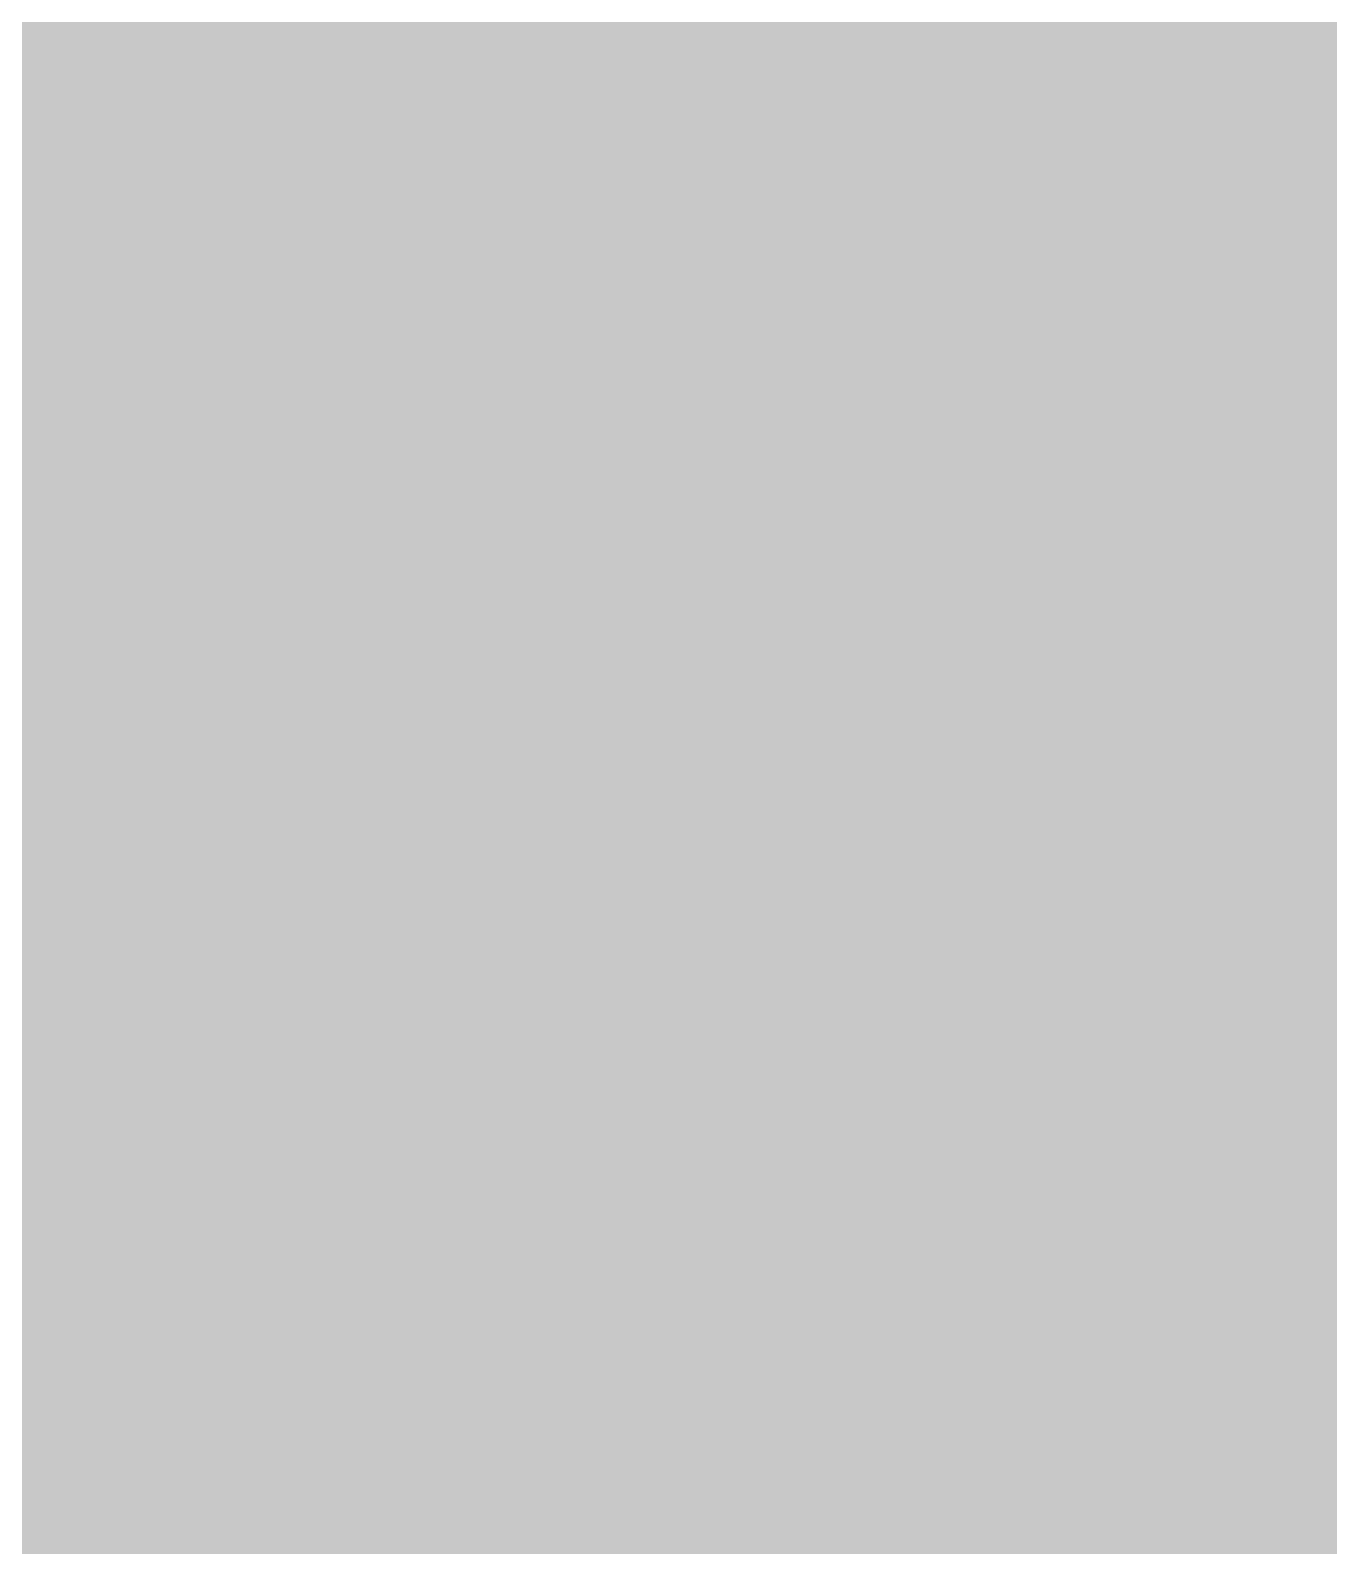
# Model space of a CAD drawing. Header units: millimetres. Extents: x 0 to 441, y 0 to 123.
# Drawn here: x 34.37 to 68.74, y 38.02 to 78.14 of the extents above; entities that cross this region are included whole.
import ezdxf

# ---------------------------------------------------------------- set-up
doc = ezdxf.new("R2010")
doc.units = ezdxf.units.MM

msp = doc.modelspace()

# ---------------------------------------------------------------- hatches: boundary and pattern name
msp.add_hatch(color=40).paths.add_polyline_path([(14.1111, 0), (13.9344, 0), (13.7592, 0.0025), (13.5839, 0.0076), (13.4112, 0.0152), (13.2359, 0.0254), (13.0607, 0.0381), (12.888, 0.0508), (12.7152, 0.0686), (12.5425, 0.0864), (12.3698, 0.1067), (12.1971, 0.1295), (12.0269, 0.1524), (11.8542, 0.1803), (11.684, 0.2083), (11.5138, 0.2388), (11.3436, 0.2718), (11.176, 0.3073), (11.0058, 0.3454), (10.8382, 0.3835), (10.6705, 0.4242), (10.5029, 0.4674), (10.3378, 0.5131), (10.1702, 0.5588), (10.0051, 0.6096), (9.8425, 0.6604), (9.6774, 0.7137), (9.5148, 0.7671), (9.3523, 0.8255), (9.1897, 0.8839), (9.0297, 0.9449), (8.8697, 1.0084), (8.7097, 1.0719), (8.5522, 1.1405), (8.3947, 1.209), (8.2372, 1.2802), (8.0797, 1.3513), (7.9248, 1.4275), (7.7699, 1.5037), (7.6175, 1.5799), (7.4651, 1.6612), (7.3127, 1.7424), (7.1628, 1.8263), (7.0129, 1.9126), (6.8656, 2.0015), (6.7183, 2.0904), (6.571, 2.1819), (6.4262, 2.2733), (6.2814, 2.3698), (6.1366, 2.4663), (5.9944, 2.5654), (5.8547, 2.6645), (5.715, 2.7686), (5.5753, 2.8727), (5.4381, 2.9769), (5.301, 3.0861), (5.1664, 3.1953), (5.0317, 3.3045), (4.8997, 3.4188), (4.7676, 3.5331), (4.638, 3.65), (4.511, 3.7668), (4.3815, 3.8862), (4.257, 4.0081), (4.1326, 4.1326), (4.0081, 4.257), (3.8862, 4.3815), (3.7668, 4.511), (3.65, 4.638), (3.5331, 4.7676), (3.4188, 4.8997), (3.3045, 5.0317), (3.1953, 5.1664), (3.0861, 5.301), (2.9769, 5.4381), (2.8727, 5.5753), (2.7686, 5.715), (2.6645, 5.8547), (2.5654, 5.9944), (2.4663, 6.1366), (2.3698, 6.2814), (2.2758, 6.4262), (2.1819, 6.571), (2.0904, 6.7183), (2.0015, 6.8656), (1.9126, 7.0129), (1.8263, 7.1628), (1.7424, 7.3127), (1.6612, 7.4651), (1.5799, 7.6175), (1.5037, 7.7699), (1.4275, 7.9248), (1.3513, 8.0797), (1.2802, 8.2372), (1.209, 8.3947), (1.1405, 8.5522), (1.0719, 8.7097), (1.0084, 8.8697), (0.9449, 9.0297), (0.8839, 9.1897), (0.8255, 9.3523), (0.7671, 9.5148), (0.7137, 9.6774), (0.6604, 9.8425), (0.6096, 10.0051), (0.5588, 10.1702), (0.5131, 10.3378), (0.4674, 10.5029), (0.4242, 10.6705), (0.3835, 10.8382), (0.3454, 11.0058), (0.3073, 11.176), (0.2718, 11.3436), (0.2388, 11.5138), (0.2083, 11.684), (0.1803, 11.8542), (0.1524, 12.0269), (0.1295, 12.1971), (0.1067, 12.3698), (0.0864, 12.5425), (0.0686, 12.7152), (0.0508, 12.888), (0.0381, 13.0607), (0.0254, 13.2359), (0.0152, 13.4112), (0.0076, 13.5839), (0.0025, 13.7592), (0, 13.9344), (0, 14.1097), (0, 109.3611), (0, 109.535), (0.0025, 109.7102), (0.0076, 109.8855), (0.0152, 110.0607), (0.0254, 110.2335), (0.0381, 110.4087), (0.0508, 110.5814), (0.0686, 110.7542), (0.0864, 110.9269), (0.1067, 111.0996), (0.1295, 111.2723), (0.1524, 111.4425), (0.1803, 111.6152), (0.2083, 111.7854), (0.2388, 111.9556), (0.2718, 112.1258), (0.3073, 112.2959), (0.3454, 112.4636), (0.3835, 112.6312), (0.4242, 112.7989), (0.4674, 112.9665), (0.5131, 113.1316), (0.5588, 113.2992), (0.6096, 113.4643), (0.6604, 113.6294), (0.7137, 113.792), (0.7671, 113.9546), (0.8255, 114.1171), (0.8839, 114.2797), (0.9449, 114.4397), (1.0084, 114.5997), (1.0719, 114.7597), (1.1405, 114.9172), (1.209, 115.0772), (1.2802, 115.2322), (1.3513, 115.3897), (1.4275, 115.5446), (1.5037, 115.6995), (1.5799, 115.8519), (1.6612, 116.0043), (1.7424, 116.1567), (1.8263, 116.3066), (1.9126, 116.4565), (2.0015, 116.6038), (2.0904, 116.7511), (2.1819, 116.8984), (2.2758, 117.0432), (2.3698, 117.188), (2.4663, 117.3328), (2.5654, 117.475), (2.6645, 117.6147), (2.7686, 117.7544), (2.8727, 117.8941), (2.9769, 118.0313), (3.0861, 118.1684), (3.1953, 118.303), (3.3045, 118.4377), (3.4188, 118.5697), (3.5331, 118.7018), (3.65, 118.8314), (3.7668, 118.9609), (3.8862, 119.0879), (4.0081, 119.2124), (4.1326, 119.3394), (4.257, 119.4613), (4.3815, 119.5832), (4.511, 119.7026), (4.638, 119.8194), (4.7676, 119.9363), (4.8997, 120.0506), (5.0317, 120.1649), (5.1664, 120.2766), (5.301, 120.3858), (5.4381, 120.4925), (5.5753, 120.5992), (5.715, 120.7008), (5.8547, 120.8049), (5.9944, 120.904), (6.1366, 121.0031), (6.2814, 121.0996), (6.4262, 121.1961), (6.571, 121.2875), (6.7183, 121.379), (6.8656, 121.4679), (7.0129, 121.5568), (7.1628, 121.6431), (7.3127, 121.727), (7.4651, 121.8082), (7.6175, 121.8895), (7.7699, 121.9683), (7.9248, 122.0445), (8.0797, 122.1181), (8.2372, 122.1892), (8.3947, 122.2604), (8.5522, 122.3289), (8.7097, 122.3975), (8.8697, 122.461), (9.0297, 122.5245), (9.1897, 122.5855), (9.3523, 122.6439), (9.5148, 122.7023), (9.6774, 122.7557), (9.8425, 122.809), (10.0051, 122.8598), (10.1702, 122.9106), (10.3378, 122.9563), (10.5029, 123.002), (10.6705, 123.0452), (10.8382, 123.0859), (11.0058, 123.1265), (11.176, 123.1621), (11.3436, 123.1976), (11.5138, 123.2306), (11.684, 123.2611), (11.8542, 123.2891), (12.0269, 123.317), (12.1971, 123.3399), (12.3698, 123.3627), (12.5425, 123.383), (12.7152, 123.4008), (12.888, 123.4186), (13.0607, 123.4313), (13.2359, 123.444), (13.4112, 123.4542), (13.5839, 123.4618), (13.7592, 123.4669), (13.9344, 123.4694), (14.1097, 123.4719), (336.9028, 123.4722), (337.2612, 123.4694), (337.6219, 123.4643), (337.98, 123.4567), (338.3407, 123.4465), (338.6988, 123.4338), (339.057, 123.4186), (339.4151, 123.3983), (339.7733, 123.3754), (340.1314, 123.3526), (340.487, 123.3246), (340.8451, 123.2916), (341.2007, 123.2586), (341.5563, 123.223), (341.9119, 123.1824), (342.2675, 123.1392), (342.6231, 123.096), (342.9787, 123.0478), (343.3318, 122.997), (343.6849, 122.9411), (344.0379, 122.8852), (344.3884, 122.8242), (344.7415, 122.7633), (345.092, 122.6972), (345.4425, 122.6287), (345.7931, 122.5575), (346.141, 122.4839), (346.4916, 122.4077), (346.8395, 122.3264), (347.185, 122.2451), (347.533, 122.1588), (347.8784, 122.0724), (348.2238, 121.981), (348.5667, 121.887), (348.9122, 121.7905), (349.2525, 121.6914), (349.5954, 121.5873), (349.9358, 121.4831), (350.2762, 121.3764), (350.6165, 121.2647), (350.9543, 121.1529), (351.2922, 121.0361), (351.63, 120.9167), (351.9653, 120.7948), (352.3005, 120.6703), (352.6333, 120.5433), (352.9686, 120.4138), (353.2988, 120.2817), (353.6315, 120.1445), (353.9592, 120.0074), (354.2894, 119.8677), (354.617, 119.7229), (354.9447, 119.5756), (355.2698, 119.4283), (355.5949, 119.2759), (355.9175, 119.1209), (356.2401, 118.9634), (356.5601, 118.8034), (356.8802, 118.6409), (357.2002, 118.4758), (357.5177, 118.3081), (357.8327, 118.1379), (358.1476, 117.9652), (358.4626, 117.79), (358.775, 117.6096), (433.9167, 73.9567), (434.119, 73.8353), (434.3197, 73.7133), (434.5178, 73.5863), (434.7134, 73.4593), (434.9064, 73.3273), (435.0995, 73.1926), (435.2874, 73.0529), (435.4728, 72.9132), (435.6557, 72.771), (435.8361, 72.6237), (436.0139, 72.4764), (436.1866, 72.324), (436.3593, 72.169), (436.5295, 72.0115), (436.6946, 71.8541), (436.8597, 71.6915), (437.0197, 71.5264), (437.1797, 71.3613), (437.3347, 71.1911), (437.4871, 71.0184), (437.6369, 70.8457), (437.7817, 70.6704), (437.9265, 70.4901), (438.0662, 70.3097), (438.2033, 70.1269), (438.338, 69.9414), (438.47, 69.756), (438.597, 69.5655), (438.724, 69.375), (438.846, 69.182), (438.9653, 68.9864), (439.0796, 68.7908), (439.1939, 68.5927), (439.3032, 68.392), (439.4073, 68.1888), (439.5114, 67.9856), (439.6105, 67.7799), (439.707, 67.5716), (439.801, 67.3633), (439.8899, 67.1525), (439.9763, 66.9392), (440.0575, 66.7258), (440.1388, 66.5124), (440.215, 66.294), (440.2861, 66.0781), (440.3547, 65.8571), (440.4208, 65.6387), (440.4817, 65.4177), (440.5401, 65.1942), (440.596, 64.9707), (440.6468, 64.7446), (440.6951, 64.5185), (440.7383, 64.2925), (440.7789, 64.0639), (440.8145, 63.8327), (440.8475, 63.6041), (440.8754, 63.373), (440.9008, 63.1419), (440.9211, 62.9082), (440.9389, 62.6745), (440.9542, 62.4408), (440.9643, 62.2071), (440.9694, 61.9709), (440.9719, 61.7347), (440.9694, 61.4985), (440.9643, 61.2623), (440.9542, 61.0286), (440.9389, 60.7949), (440.9211, 60.5612), (440.9008, 60.3275), (440.8754, 60.0964), (440.8475, 59.8653), (440.8145, 59.6367), (440.7789, 59.4055), (440.7383, 59.1795), (440.6951, 58.9509), (440.6468, 58.7248), (440.596, 58.4987), (440.5401, 58.2752), (440.4817, 58.0542), (440.4208, 57.8307), (440.3547, 57.6123), (440.2861, 57.3913), (440.215, 57.1754), (440.1388, 56.957), (440.0575, 56.7436), (439.9763, 56.5302), (439.8899, 56.3169), (439.801, 56.1061), (439.707, 55.8978), (439.6105, 55.6895), (439.5114, 55.4863), (439.4073, 55.2806), (439.3032, 55.0799), (439.1939, 54.8792), (439.0796, 54.6786), (438.9653, 54.483), (438.846, 54.2874), (438.724, 54.0944), (438.597, 53.9039), (438.47, 53.7134), (438.338, 53.528), (438.2033, 53.3425), (438.0662, 53.1597), (437.9265, 52.9793), (437.7817, 52.8015), (437.6369, 52.6237), (437.4871, 52.451), (437.3347, 52.2783), (437.1797, 52.1106), (437.0197, 51.943), (436.8597, 51.7779), (436.6946, 51.6153), (436.5295, 51.4579), (436.3593, 51.3004), (436.1866, 51.1454), (436.0139, 50.9956), (435.8361, 50.8457), (435.6557, 50.6984), (435.4728, 50.5562), (435.2874, 50.4165), (435.0995, 50.2793), (434.9064, 50.1421), (434.7134, 50.0126), (434.5178, 49.8831), (434.3197, 49.7561), (434.119, 49.6341), (433.9158, 49.5148), (358.775, 5.8607), (358.4626, 5.682), (358.1476, 5.5042), (357.8327, 5.3315), (357.5177, 5.1613), (357.2002, 4.9936), (356.8802, 4.8285), (356.5601, 4.666), (356.2401, 4.506), (355.9175, 4.3485), (355.5949, 4.1935), (355.2698, 4.0411), (354.9447, 3.8938), (354.617, 3.7465), (354.2894, 3.6043), (353.9592, 3.462), (353.6315, 3.3249), (353.2988, 3.1877), (352.9686, 3.0556), (352.6333, 2.9261), (352.3005, 2.7991), (351.9653, 2.6746), (351.63, 2.5527), (351.2922, 2.4333), (350.9543, 2.319), (350.6165, 2.2047), (350.2762, 2.093), (349.9358, 1.9863), (349.5954, 1.8821), (349.2525, 1.778), (348.9122, 1.6789), (348.5667, 1.5824), (348.2238, 1.4884), (347.8784, 1.3995), (347.533, 1.3106), (347.185, 1.2243), (346.8395, 1.143), (346.4916, 1.0617), (346.141, 0.9855), (345.7931, 0.9119), (345.4425, 0.8407), (345.092, 0.7722), (344.7415, 0.7061), (344.3884, 0.6452), (344.0379, 0.5842), (343.6849, 0.5283), (343.3318, 0.475), (342.9787, 0.4216), (342.6231, 0.3734), (342.2675, 0.3302), (341.9119, 0.287), (341.5563, 0.2464), (341.2007, 0.2108), (340.8451, 0.1778), (340.487, 0.1448), (340.1314, 0.1168), (339.7733, 0.094), (339.4151, 0.0711), (339.057, 0.0508), (338.6988, 0.0356), (338.3407, 0.0229), (337.98, 0.0127), (337.6219, 0.0051), (337.2612, 0), (336.9005, 0)])
h = msp.add_hatch(color=59)
edge = h.paths.add_edge_path()
edge.add_line((52.4923, 38.8056), (52.9082, 38.8087))
edge.add_line((52.9082, 38.8087), (53.3222, 38.8188))
edge.add_line((53.3222, 38.8188), (53.7337, 38.8391))
edge.add_line((53.7337, 38.8391), (54.1376, 38.8645))
edge.add_line((54.1376, 38.8645), (54.5389, 38.9001))
edge.add_line((54.5389, 38.9001), (54.9351, 38.9433))
edge.add_line((54.9351, 38.9433), (55.3288, 38.9941))
edge.add_line((55.3288, 38.9941), (55.7149, 39.0525))
edge.add_line((55.7149, 39.0525), (56.0984, 39.1211))
edge.add_line((56.0984, 39.1211), (56.4769, 39.1947))
edge.add_line((56.4769, 39.1947), (56.8503, 39.2786))
edge.add_line((56.8503, 39.2786), (57.2186, 39.3725))
edge.add_line((57.2186, 39.3725), (57.5818, 39.4716))
edge.add_line((57.5818, 39.4716), (57.9399, 39.5808))
edge.add_line((57.9399, 39.5808), (58.293, 39.7002))
edge.add_line((58.293, 39.7002), (58.641, 39.8272))
edge.add_line((58.641, 39.8272), (58.9839, 39.9618))
edge.add_line((58.9839, 39.9618), (59.3217, 40.1066))
edge.add_line((59.3217, 40.1066), (59.6544, 40.2615))
edge.add_line((59.6544, 40.2615), (59.9796, 40.4241))
edge.add_line((59.9796, 40.4241), (60.3021, 40.5943))
edge.add_line((60.3021, 40.5943), (60.6171, 40.7772))
edge.add_line((60.6171, 40.7772), (60.9244, 40.9677))
edge.add_line((60.9244, 40.9677), (61.2292, 41.1683))
edge.add_line((61.2292, 41.1683), (61.5264, 41.3766))
edge.add_line((61.5264, 41.3766), (61.8185, 41.595))
edge.add_line((61.8185, 41.595), (62.103, 41.8236))
edge.add_line((62.103, 41.8236), (62.3824, 42.0624))
edge.add_line((62.3824, 42.0624), (62.6567, 42.3113))
edge.add_line((62.6567, 42.3113), (62.9209, 42.5704))
edge.add_line((62.9209, 42.5704), (63.1825, 42.8396))
edge.add_line((63.1825, 42.8396), (63.4365, 43.1165))
edge.add_line((63.4365, 43.1165), (63.6829, 43.4061))
edge.add_line((63.6829, 43.4061), (63.9242, 43.7058))
edge.add_line((63.9242, 43.7058), (64.1579, 44.0131))
edge.add_line((64.1579, 44.0131), (64.3839, 44.3332))
edge.add_line((64.3839, 44.3332), (64.6049, 44.6634))
edge.add_line((64.6049, 44.6634), (64.8183, 45.0063))
edge.add_line((64.8183, 45.0063), (65.024, 45.3568))
edge.add_line((65.024, 45.3568), (65.2247, 45.72))
edge.add_line((65.2247, 45.72), (65.4152, 46.0908))
edge.add_line((65.4152, 46.0908), (65.6006, 46.4769))
edge.add_line((65.6006, 46.4769), (65.7784, 46.8706))
edge.add_line((65.7784, 46.8706), (65.946, 47.277))
edge.add_line((65.946, 47.277), (66.1086, 47.6936))
edge.add_line((66.1086, 47.6936), (66.2635, 48.1228))
edge.add_line((66.2635, 48.1228), (66.4108, 48.5623))
edge.add_line((66.4108, 48.5623), (66.5505, 49.0144))
edge.add_line((66.5505, 49.0144), (66.6826, 49.4767))
edge.add_line((66.6826, 49.4767), (66.8045, 49.9516))
edge.add_line((66.8045, 49.9516), (66.9214, 50.4368))
edge.add_line((66.9214, 50.4368), (67.0281, 50.9346))
edge.add_line((67.0281, 50.9346), (67.1271, 51.4452))
edge.add_line((67.1271, 51.4452), (67.2186, 51.9659))
edge.add_line((67.2186, 51.9659), (67.3024, 52.4993))
edge.add_line((67.3024, 52.4993), (67.376, 53.0454))
edge.add_line((67.376, 53.0454), (67.4421, 53.6042))
edge.add_line((67.4421, 53.6042), (67.5005, 54.1731))
edge.add_line((67.5005, 54.1731), (67.5488, 54.7548))
edge.add_line((67.5488, 54.7548), (67.5894, 55.3491))
edge.add_line((67.5894, 55.3491), (67.6199, 55.9562))
edge.add_line((67.6199, 55.9562), (67.6427, 56.576))
edge.add_line((67.6427, 56.576), (67.6554, 57.2084))
edge.add_line((67.6554, 57.2084), (67.6605, 57.8536))
edge.add_line((67.6605, 57.8536), (67.6554, 58.4987))
edge.add_line((67.6554, 58.4987), (67.6427, 59.1312))
edge.add_line((67.6427, 59.1312), (67.6199, 59.751))
edge.add_line((67.6199, 59.751), (67.5894, 60.358))
edge.add_line((67.5894, 60.358), (67.5488, 60.9524))
edge.add_line((67.5488, 60.9524), (67.5005, 61.5366))
edge.add_line((67.5005, 61.5366), (67.4421, 62.1055))
edge.add_line((67.4421, 62.1055), (67.376, 62.6643))
edge.add_line((67.376, 62.6643), (67.3024, 63.2079))
edge.add_line((67.3024, 63.2079), (67.2186, 63.7413))
edge.add_line((67.2186, 63.7413), (67.1271, 64.2645))
edge.add_line((67.1271, 64.2645), (67.0281, 64.7725))
edge.add_line((67.0281, 64.7725), (66.9214, 65.2704))
edge.add_line((66.9214, 65.2704), (66.8045, 65.7581))
edge.add_line((66.8045, 65.7581), (66.6826, 66.2305))
edge.add_line((66.6826, 66.2305), (66.5505, 66.6953))
edge.add_line((66.5505, 66.6953), (66.4108, 67.1449))
edge.add_line((66.4108, 67.1449), (66.2635, 67.5843))
edge.add_line((66.2635, 67.5843), (66.1086, 68.0136))
edge.add_line((66.1086, 68.0136), (65.946, 68.4301))
edge.add_line((65.946, 68.4301), (65.7784, 68.8365))
edge.add_line((65.7784, 68.8365), (65.6006, 69.2328))
edge.add_line((65.6006, 69.2328), (65.4152, 69.6163))
edge.add_line((65.4152, 69.6163), (65.2247, 69.9897))
edge.add_line((65.2247, 69.9897), (65.024, 70.3529))
edge.add_line((65.024, 70.3529), (64.8183, 70.7034))
edge.add_line((64.8183, 70.7034), (64.6049, 71.0438))
edge.add_line((64.6049, 71.0438), (64.3839, 71.374))
edge.add_line((64.3839, 71.374), (64.1579, 71.694))
edge.add_line((64.1579, 71.694), (63.9242, 72.0039))
edge.add_line((63.9242, 72.0039), (63.6829, 72.3036))
edge.add_line((63.6829, 72.3036), (63.4365, 72.5907))
edge.add_line((63.4365, 72.5907), (63.1825, 72.8701))
edge.add_line((63.1825, 72.8701), (62.9209, 73.1393))
edge.add_line((62.9209, 73.1393), (62.6567, 73.3958))
edge.add_line((62.6567, 73.3958), (62.3824, 73.6448))
edge.add_line((62.3824, 73.6448), (62.103, 73.8835))
edge.add_line((62.103, 73.8835), (61.8185, 74.1121))
edge.add_line((61.8185, 74.1121), (61.5264, 74.3331))
edge.add_line((61.5264, 74.3331), (61.2292, 74.5414))
edge.add_line((61.2292, 74.5414), (60.9244, 74.742))
edge.add_line((60.9244, 74.742), (60.6171, 74.9325))
edge.add_line((60.6171, 74.9325), (60.3021, 75.1129))
edge.add_line((60.3021, 75.1129), (59.9796, 75.2856))
edge.add_line((59.9796, 75.2856), (59.6544, 75.4482))
edge.add_line((59.6544, 75.4482), (59.3217, 75.6031))
edge.add_line((59.3217, 75.6031), (58.9839, 75.7453))
edge.add_line((58.9839, 75.7453), (58.641, 75.8825))
edge.add_line((58.641, 75.8825), (58.293, 76.0095))
edge.add_line((58.293, 76.0095), (57.9399, 76.1263))
edge.add_line((57.9399, 76.1263), (57.5818, 76.2356))
edge.add_line((57.5818, 76.2356), (57.2186, 76.3372))
edge.add_line((57.2186, 76.3372), (56.8503, 76.4286))
edge.add_line((56.8503, 76.4286), (56.4769, 76.5124))
edge.add_line((56.4769, 76.5124), (56.0984, 76.5886))
edge.add_line((56.0984, 76.5886), (55.7149, 76.6547))
edge.add_line((55.7149, 76.6547), (55.3288, 76.7156))
edge.add_line((55.3288, 76.7156), (54.9351, 76.7664))
edge.add_line((54.9351, 76.7664), (54.5389, 76.8071))
edge.add_line((54.5389, 76.8071), (54.1376, 76.8426))
edge.add_line((54.1376, 76.8426), (53.7337, 76.8706))
edge.add_line((53.7337, 76.8706), (53.3222, 76.8883))
edge.add_line((53.3222, 76.8883), (52.9082, 76.901))
edge.add_line((52.9082, 76.901), (52.4916, 76.9036))
edge.add_line((52.4916, 76.9036), (52.0725, 76.901))
edge.add_line((52.0725, 76.901), (51.6585, 76.8883))
edge.add_line((51.6585, 76.8883), (51.2496, 76.8706))
edge.add_line((51.2496, 76.8706), (50.8432, 76.8426))
edge.add_line((50.8432, 76.8426), (50.4419, 76.8071))
edge.add_line((50.4419, 76.8071), (50.0456, 76.7664))
edge.add_line((50.0456, 76.7664), (49.6545, 76.7156))
edge.add_line((49.6545, 76.7156), (49.2658, 76.6547))
edge.add_line((49.2658, 76.6547), (48.8848, 76.5886))
edge.add_line((48.8848, 76.5886), (48.5064, 76.5124))
edge.add_line((48.5064, 76.5124), (48.133, 76.4286))
edge.add_line((48.133, 76.4286), (47.7647, 76.3372))
edge.add_line((47.7647, 76.3372), (47.4015, 76.2356))
edge.add_line((47.4015, 76.2356), (47.0433, 76.1263))
edge.add_line((47.0433, 76.1263), (46.6877, 76.0095))
edge.add_line((46.6877, 76.0095), (46.3398, 75.8825))
edge.add_line((46.3398, 75.8825), (45.9994, 75.7453))
edge.add_line((45.9994, 75.7453), (45.6616, 75.6031))
edge.add_line((45.6616, 75.6031), (45.3288, 75.4482))
edge.add_line((45.3288, 75.4482), (45.0037, 75.2856))
edge.add_line((45.0037, 75.2856), (44.6811, 75.1129))
edge.add_line((44.6811, 75.1129), (44.3662, 74.9325))
edge.add_line((44.3662, 74.9325), (44.0588, 74.742))
edge.add_line((44.0588, 74.742), (43.754, 74.5414))
edge.add_line((43.754, 74.5414), (43.4569, 74.3331))
edge.add_line((43.4569, 74.3331), (43.1648, 74.1121))
edge.add_line((43.1648, 74.1121), (42.8803, 73.8835))
edge.add_line((42.8803, 73.8835), (42.6009, 73.6448))
edge.add_line((42.6009, 73.6448), (42.3266, 73.3958))
edge.add_line((42.3266, 73.3958), (42.0599, 73.1393))
edge.add_line((42.0599, 73.1393), (41.8008, 72.8701))
edge.add_line((41.8008, 72.8701), (41.5468, 72.5907))
edge.add_line((41.5468, 72.5907), (41.3004, 72.3036))
edge.add_line((41.3004, 72.3036), (41.0591, 72.0039))
edge.add_line((41.0591, 72.0039), (40.8254, 71.694))
edge.add_line((40.8254, 71.694), (40.5994, 71.374))
edge.add_line((40.5994, 71.374), (40.3784, 71.0438))
edge.add_line((40.3784, 71.0438), (40.165, 70.7034))
edge.add_line((40.165, 70.7034), (39.9593, 70.3529))
edge.add_line((39.9593, 70.3529), (39.7586, 69.9897))
edge.add_line((39.7586, 69.9897), (39.5681, 69.6163))
edge.add_line((39.5681, 69.6163), (39.3827, 69.2328))
edge.add_line((39.3827, 69.2328), (39.2049, 68.8365))
edge.add_line((39.2049, 68.8365), (39.0373, 68.4301))
edge.add_line((39.0373, 68.4301), (38.8747, 68.0136))
edge.add_line((38.8747, 68.0136), (38.7198, 67.5843))
edge.add_line((38.7198, 67.5843), (38.5724, 67.1449))
edge.add_line((38.5724, 67.1449), (38.4327, 66.6953))
edge.add_line((38.4327, 66.6953), (38.3007, 66.2305))
edge.add_line((38.3007, 66.2305), (38.1787, 65.7581))
edge.add_line((38.1787, 65.7581), (38.0619, 65.2704))
edge.add_line((38.0619, 65.2704), (37.9552, 64.7725))
edge.add_line((37.9552, 64.7725), (37.8562, 64.2645))
edge.add_line((37.8562, 64.2645), (37.7647, 63.7413))
edge.add_line((37.7647, 63.7413), (37.6809, 63.2079))
edge.add_line((37.6809, 63.2079), (37.6072, 62.6643))
edge.add_line((37.6072, 62.6643), (37.5412, 62.1055))
edge.add_line((37.5412, 62.1055), (37.4828, 61.5366))
edge.add_line((37.4828, 61.5366), (37.4345, 60.9524))
edge.add_line((37.4345, 60.9524), (37.3939, 60.358))
edge.add_line((37.3939, 60.358), (37.3634, 59.751))
edge.add_line((37.3634, 59.751), (37.3405, 59.1312))
edge.add_line((37.3405, 59.1312), (37.3278, 58.4987))
edge.add_line((37.3278, 58.4987), (37.3228, 57.8536))
edge.add_line((37.3228, 57.8536), (37.3278, 57.2414))
edge.add_line((37.3278, 57.2414), (37.3405, 56.6395))
edge.add_line((37.3405, 56.6395), (37.3634, 56.0476))
edge.add_line((37.3634, 56.0476), (37.3939, 55.466))
edge.add_line((37.3939, 55.466), (37.4345, 54.897))
edge.add_line((37.4345, 54.897), (37.4828, 54.3357))
edge.add_line((37.4828, 54.3357), (37.5412, 53.787))
edge.add_line((37.5412, 53.787), (37.6072, 53.2486))
edge.add_line((37.6072, 53.2486), (37.6809, 52.7202))
edge.add_line((37.6809, 52.7202), (37.7647, 52.2021))
edge.add_line((37.7647, 52.2021), (37.8562, 51.6941))
edge.add_line((37.8562, 51.6941), (37.9552, 51.1962))
edge.add_line((37.9552, 51.1962), (38.0619, 50.7111))
edge.add_line((38.0619, 50.7111), (38.1787, 50.2336))
edge.add_line((38.1787, 50.2336), (38.3007, 49.7688))
edge.add_line((38.3007, 49.7688), (38.4327, 49.3116))
edge.add_line((38.4327, 49.3116), (38.5724, 48.8671))
edge.add_line((38.5724, 48.8671), (38.7198, 48.4302))
edge.add_line((38.7198, 48.4302), (38.8747, 48.006))
edge.add_line((38.8747, 48.006), (39.0373, 47.5894))
edge.add_line((39.0373, 47.5894), (39.2049, 47.1856))
edge.add_line((39.2049, 47.1856), (39.3827, 46.7893))
edge.add_line((39.3827, 46.7893), (39.5681, 46.4033))
edge.add_line((39.5681, 46.4033), (39.7586, 46.0299))
edge.add_line((39.7586, 46.0299), (39.9593, 45.6641))
edge.add_line((39.9593, 45.6641), (40.165, 45.3085))
edge.add_line((40.165, 45.3085), (40.3784, 44.9631))
edge.add_line((40.3784, 44.9631), (40.5994, 44.6278))
edge.add_line((40.5994, 44.6278), (40.8254, 44.3001))
edge.add_line((40.8254, 44.3001), (41.0591, 43.9852))
edge.add_line((41.0591, 43.9852), (41.3004, 43.6778))
edge.add_line((41.3004, 43.6778), (41.5468, 43.3807))
edge.add_line((41.5468, 43.3807), (41.8008, 43.0936))
edge.add_line((41.8008, 43.0936), (42.0599, 42.8168))
edge.add_line((42.0599, 42.8168), (42.3266, 42.5501))
edge.add_line((42.3266, 42.5501), (42.6009, 42.291))
edge.add_line((42.6009, 42.291), (42.8803, 42.0421))
edge.add_line((42.8803, 42.0421), (43.1648, 41.8033))
edge.add_line((43.1648, 41.8033), (43.4569, 41.5747))
edge.add_line((43.4569, 41.5747), (43.754, 41.3537))
edge.add_line((43.754, 41.3537), (44.0588, 41.1429))
edge.add_line((44.0588, 41.1429), (44.3662, 40.9397))
edge.add_line((44.3662, 40.9397), (44.6811, 40.7492))
edge.add_line((44.6811, 40.7492), (45.0037, 40.5663))
edge.add_line((45.0037, 40.5663), (45.3288, 40.3911))
edge.add_line((45.3288, 40.3911), (45.6616, 40.226))
edge.add_line((45.6616, 40.226), (45.9994, 40.071))
edge.add_line((45.9994, 40.071), (46.3398, 39.9263))
edge.add_line((46.3398, 39.9263), (46.6877, 39.7891))
edge.add_line((46.6877, 39.7891), (47.0433, 39.6596))
edge.add_line((47.0433, 39.6596), (47.4015, 39.5427))
edge.add_line((47.4015, 39.5427), (47.7647, 39.431))
edge.add_line((47.7647, 39.431), (48.133, 39.3319))
edge.add_line((48.133, 39.3319), (48.5064, 39.2379))
edge.add_line((48.5064, 39.2379), (48.8848, 39.1566))
edge.add_line((48.8848, 39.1566), (49.2658, 39.083))
edge.add_line((49.2658, 39.083), (49.6545, 39.0169))
edge.add_line((49.6545, 39.0169), (50.0456, 38.9611))
edge.add_line((50.0456, 38.9611), (50.4419, 38.9128))
edge.add_line((50.4419, 38.9128), (50.8432, 38.8722))
edge.add_line((50.8432, 38.8722), (51.2496, 38.8442))
edge.add_line((51.2496, 38.8442), (51.6585, 38.8214))
edge.add_line((51.6585, 38.8214), (52.0725, 38.8087))
edge.add_line((52.0725, 38.8087), (52.4916, 38.8036))
edge = h.paths.add_edge_path(flags=16)
edge.add_line((52.4923, 71.1895), (52.7456, 71.186))
edge.add_line((52.7456, 71.186), (52.9971, 71.1759))
edge.add_line((52.9971, 71.1759), (53.2435, 71.1632))
edge.add_line((53.2435, 71.1632), (53.4848, 71.1429))
edge.add_line((53.4848, 71.1429), (53.7235, 71.1175))
edge.add_line((53.7235, 71.1175), (53.9547, 71.0844))
edge.add_line((53.9547, 71.0844), (54.1833, 71.0463))
edge.add_line((54.1833, 71.0463), (54.4068, 71.0032))
edge.add_line((54.4068, 71.0032), (54.6278, 70.9524))
edge.add_line((54.6278, 70.9524), (54.8411, 70.8965))
edge.add_line((54.8411, 70.8965), (55.052, 70.8355))
edge.add_line((55.052, 70.8355), (55.2577, 70.7669))
edge.add_line((55.2577, 70.7669), (55.4584, 70.6933))
edge.add_line((55.4584, 70.6933), (55.6565, 70.6145))
edge.add_line((55.6565, 70.6145), (55.8495, 70.5282))
edge.add_line((55.8495, 70.5282), (56.0375, 70.4342))
edge.add_line((56.0375, 70.4342), (56.2204, 70.3351))
edge.add_line((56.2204, 70.3351), (56.4007, 70.2285))
edge.add_line((56.4007, 70.2285), (56.576, 70.1167))
edge.add_line((56.576, 70.1167), (56.7461, 69.9999))
edge.add_line((56.7461, 69.9999), (56.9138, 69.8754))
edge.add_line((56.9138, 69.8754), (57.0763, 69.7433))
edge.add_line((57.0763, 69.7433), (57.2338, 69.6062))
edge.add_line((57.2338, 69.6062), (57.3888, 69.4614))
edge.add_line((57.3888, 69.4614), (57.5386, 69.3115))
edge.add_line((57.5386, 69.3115), (57.6834, 69.154))
edge.add_line((57.6834, 69.154), (57.8256, 68.9889))
edge.add_line((57.8256, 68.9889), (57.9628, 68.8188))
edge.add_line((57.9628, 68.8188), (58.0949, 68.641))
edge.add_line((58.0949, 68.641), (58.2244, 68.4555))
edge.add_line((58.2244, 68.4555), (58.3489, 68.265))
edge.add_line((58.3489, 68.265), (58.4708, 68.0669))
edge.add_line((58.4708, 68.0669), (58.5876, 67.8612))
edge.add_line((58.5876, 67.8612), (58.7019, 67.6478))
edge.add_line((58.7019, 67.6478), (58.8112, 67.4294))
edge.add_line((58.8112, 67.4294), (58.9153, 67.2033))
edge.add_line((58.9153, 67.2033), (59.0169, 66.9696))
edge.add_line((59.0169, 66.9696), (59.1134, 66.7309))
edge.add_line((59.1134, 66.7309), (59.2074, 66.482))
edge.add_line((59.2074, 66.482), (59.2963, 66.228))
edge.add_line((59.2963, 66.228), (59.3827, 65.9663))
edge.add_line((59.3827, 65.9663), (59.4639, 65.6971))
edge.add_line((59.4639, 65.6971), (59.5427, 65.4202))
edge.add_line((59.5427, 65.4202), (59.6163, 65.1358))
edge.add_line((59.6163, 65.1358), (59.6849, 64.8437))
edge.add_line((59.6849, 64.8437), (59.751, 64.5465))
edge.add_line((59.751, 64.5465), (59.8145, 64.2391))
edge.add_line((59.8145, 64.2391), (59.8729, 63.9267))
edge.add_line((59.8729, 63.9267), (59.9288, 63.6041))
edge.add_line((59.9288, 63.6041), (59.9796, 63.2765))
edge.add_line((59.9796, 63.2765), (60.0278, 62.9387))
edge.add_line((60.0278, 62.9387), (60.0735, 62.5958))
edge.add_line((60.0735, 62.5958), (60.1142, 62.2427))
edge.add_line((60.1142, 62.2427), (60.1497, 61.8846))
edge.add_line((60.1497, 61.8846), (60.1828, 61.5163))
edge.add_line((60.1828, 61.5163), (60.2132, 61.1403))
edge.add_line((60.2132, 61.1403), (60.2386, 60.7593))
edge.add_line((60.2386, 60.7593), (60.2615, 60.3682))
edge.add_line((60.2615, 60.3682), (60.2818, 59.9694))
edge.add_line((60.2818, 59.9694), (60.2971, 59.563))
edge.add_line((60.2971, 59.563), (60.3072, 59.1464))
edge.add_line((60.3072, 59.1464), (60.3174, 58.7248))
edge.add_line((60.3174, 58.7248), (60.3225, 58.293))
edge.add_line((60.3225, 58.293), (60.325, 57.8536))
edge.add_line((60.325, 57.8536), (60.3225, 57.4573))
edge.add_line((60.3225, 57.4573), (60.3174, 57.0662))
edge.add_line((60.3174, 57.0662), (60.3072, 56.6776))
edge.add_line((60.3072, 56.6776), (60.2971, 56.2966))
edge.add_line((60.2971, 56.2966), (60.2818, 55.9232))
edge.add_line((60.2818, 55.9232), (60.2615, 55.5523))
edge.add_line((60.2615, 55.5523), (60.2386, 55.1891))
edge.add_line((60.2386, 55.1891), (60.2132, 54.831))
edge.add_line((60.2132, 54.831), (60.1828, 54.4779))
edge.add_line((60.1828, 54.4779), (60.1497, 54.1299))
edge.add_line((60.1497, 54.1299), (60.1142, 53.7896))
edge.add_line((60.1142, 53.7896), (60.0735, 53.4543))
edge.add_line((60.0735, 53.4543), (60.0278, 53.1241))
edge.add_line((60.0278, 53.1241), (59.9796, 52.799))
edge.add_line((59.9796, 52.799), (59.9288, 52.4815))
edge.add_line((59.9288, 52.4815), (59.8729, 52.1691))
edge.add_line((59.8729, 52.1691), (59.8145, 51.8617))
edge.add_line((59.8145, 51.8617), (59.751, 51.562))
edge.add_line((59.751, 51.562), (59.6849, 51.2674))
edge.add_line((59.6849, 51.2674), (59.6163, 50.9778))
edge.add_line((59.6163, 50.9778), (59.5427, 50.6959))
edge.add_line((59.5427, 50.6959), (59.4639, 50.419))
edge.add_line((59.4639, 50.419), (59.3827, 50.1472))
edge.add_line((59.3827, 50.1472), (59.2963, 49.8831))
edge.add_line((59.2963, 49.8831), (59.2074, 49.624))
edge.add_line((59.2074, 49.624), (59.1134, 49.3725))
edge.add_line((59.1134, 49.3725), (59.0169, 49.1261))
edge.add_line((59.0169, 49.1261), (58.9153, 48.8848))
edge.add_line((58.9153, 48.8848), (58.8112, 48.6512))
edge.add_line((58.8112, 48.6512), (58.7019, 48.4226))
edge.add_line((58.7019, 48.4226), (58.5876, 48.2016))
edge.add_line((58.5876, 48.2016), (58.4708, 47.9857))
edge.add_line((58.4708, 47.9857), (58.3489, 47.7749))
edge.add_line((58.3489, 47.7749), (58.2244, 47.5717))
edge.add_line((58.2244, 47.5717), (58.0949, 47.3761))
edge.add_line((58.0949, 47.3761), (57.9628, 47.1856))
edge.add_line((57.9628, 47.1856), (57.8256, 47.0002))
edge.add_line((57.8256, 47.0002), (57.6834, 46.8249))
edge.add_line((57.6834, 46.8249), (57.5386, 46.6522))
edge.add_line((57.5386, 46.6522), (57.3888, 46.4871))
edge.add_line((57.3888, 46.4871), (57.2338, 46.3296))
edge.add_line((57.2338, 46.3296), (57.0763, 46.1772))
edge.add_line((57.0763, 46.1772), (56.9138, 46.0324))
edge.add_line((56.9138, 46.0324), (56.7461, 45.8927))
edge.add_line((56.7461, 45.8927), (56.576, 45.7606))
edge.add_line((56.576, 45.7606), (56.4007, 45.6336))
edge.add_line((56.4007, 45.6336), (56.2204, 45.5143))
edge.add_line((56.2204, 45.5143), (56.0375, 45.4025))
edge.add_line((56.0375, 45.4025), (55.8495, 45.2958))
edge.add_line((55.8495, 45.2958), (55.6565, 45.1968))
edge.add_line((55.6565, 45.1968), (55.4584, 45.1028))
edge.add_line((55.4584, 45.1028), (55.2577, 45.019))
edge.add_line((55.2577, 45.019), (55.052, 44.9377))
edge.add_line((55.052, 44.9377), (54.8411, 44.8666))
edge.add_line((54.8411, 44.8666), (54.6278, 44.8005))
edge.add_line((54.6278, 44.8005), (54.4068, 44.7421))
edge.add_line((54.4068, 44.7421), (54.1833, 44.6888))
edge.add_line((54.1833, 44.6888), (53.9547, 44.6456))
edge.add_line((53.9547, 44.6456), (53.7235, 44.6075))
edge.add_line((53.7235, 44.6075), (53.4848, 44.5745))
edge.add_line((53.4848, 44.5745), (53.2435, 44.5516))
edge.add_line((53.2435, 44.5516), (52.9971, 44.5338))
edge.add_line((52.9971, 44.5338), (52.7456, 44.5237))
edge.add_line((52.7456, 44.5237), (52.4916, 44.5186))
edge.add_line((52.4916, 44.5186), (52.2351, 44.5237))
edge.add_line((52.2351, 44.5237), (51.9836, 44.5338))
edge.add_line((51.9836, 44.5338), (51.7373, 44.5516))
edge.add_line((51.7373, 44.5516), (51.496, 44.5745))
edge.add_line((51.496, 44.5745), (51.2597, 44.6075))
edge.add_line((51.2597, 44.6075), (51.0261, 44.6456))
edge.add_line((51.0261, 44.6456), (50.7975, 44.6888))
edge.add_line((50.7975, 44.6888), (50.5739, 44.7421))
edge.add_line((50.5739, 44.7421), (50.3555, 44.8005))
edge.add_line((50.3555, 44.8005), (50.1421, 44.8666))
edge.add_line((50.1421, 44.8666), (49.9313, 44.9377))
edge.add_line((49.9313, 44.9377), (49.7256, 45.019))
edge.add_line((49.7256, 45.019), (49.5249, 45.1028))
edge.add_line((49.5249, 45.1028), (49.3268, 45.1968))
edge.add_line((49.3268, 45.1968), (49.1338, 45.2958))
edge.add_line((49.1338, 45.2958), (48.9458, 45.4025))
edge.add_line((48.9458, 45.4025), (48.7629, 45.5143))
edge.add_line((48.7629, 45.5143), (48.5826, 45.6336))
edge.add_line((48.5826, 45.6336), (48.4073, 45.7606))
edge.add_line((48.4073, 45.7606), (48.2371, 45.8927))
edge.add_line((48.2371, 45.8927), (48.0695, 46.0324))
edge.add_line((48.0695, 46.0324), (47.9069, 46.1772))
edge.add_line((47.9069, 46.1772), (47.7495, 46.3296))
edge.add_line((47.7495, 46.3296), (47.5945, 46.4871))
edge.add_line((47.5945, 46.4871), (47.4447, 46.6522))
edge.add_line((47.4447, 46.6522), (47.2999, 46.8249))
edge.add_line((47.2999, 46.8249), (47.1576, 47.0002))
edge.add_line((47.1576, 47.0002), (47.0205, 47.1856))
edge.add_line((47.0205, 47.1856), (46.8884, 47.3761))
edge.add_line((46.8884, 47.3761), (46.7589, 47.5717))
edge.add_line((46.7589, 47.5717), (46.6344, 47.7749))
edge.add_line((46.6344, 47.7749), (46.5125, 47.9857))
edge.add_line((46.5125, 47.9857), (46.3956, 48.2016))
edge.add_line((46.3956, 48.2016), (46.2813, 48.4226))
edge.add_line((46.2813, 48.4226), (46.1747, 48.6512))
edge.add_line((46.1747, 48.6512), (46.068, 48.8848))
edge.add_line((46.068, 48.8848), (45.9664, 49.1261))
edge.add_line((45.9664, 49.1261), (45.8699, 49.3725))
edge.add_line((45.8699, 49.3725), (45.7759, 49.624))
edge.add_line((45.7759, 49.624), (45.687, 49.8831))
edge.add_line((45.687, 49.8831), (45.6032, 50.1472))
edge.add_line((45.6032, 50.1472), (45.5193, 50.419))
edge.add_line((45.5193, 50.419), (45.4431, 50.6959))
edge.add_line((45.4431, 50.6959), (45.3695, 50.9778))
edge.add_line((45.3695, 50.9778), (45.2984, 51.2674))
edge.add_line((45.2984, 51.2674), (45.2323, 51.562))
edge.add_line((45.2323, 51.562), (45.1688, 51.8617))
edge.add_line((45.1688, 51.8617), (45.1104, 52.1691))
edge.add_line((45.1104, 52.1691), (45.0545, 52.4815))
edge.add_line((45.0545, 52.4815), (45.0037, 52.799))
edge.add_line((45.0037, 52.799), (44.9555, 53.1241))
edge.add_line((44.9555, 53.1241), (44.9123, 53.4543))
edge.add_line((44.9123, 53.4543), (44.8716, 53.7896))
edge.add_line((44.8716, 53.7896), (44.8335, 54.1299))
edge.add_line((44.8335, 54.1299), (44.8005, 54.4779))
edge.add_line((44.8005, 54.4779), (44.7726, 54.831))
edge.add_line((44.7726, 54.831), (44.7446, 55.1891))
edge.add_line((44.7446, 55.1891), (44.7243, 55.5523))
edge.add_line((44.7243, 55.5523), (44.704, 55.9232))
edge.add_line((44.704, 55.9232), (44.6888, 56.2966))
edge.add_line((44.6888, 56.2966), (44.6761, 56.6776))
edge.add_line((44.6761, 56.6776), (44.6684, 57.0662))
edge.add_line((44.6684, 57.0662), (44.6634, 57.4573))
edge.add_line((44.6634, 57.4573), (44.6608, 57.8536))
edge.add_line((44.6608, 57.8536), (44.6634, 58.293))
edge.add_line((44.6634, 58.293), (44.6684, 58.7248))
edge.add_line((44.6684, 58.7248), (44.6761, 59.1464))
edge.add_line((44.6761, 59.1464), (44.6888, 59.563))
edge.add_line((44.6888, 59.563), (44.704, 59.9694))
edge.add_line((44.704, 59.9694), (44.7243, 60.3682))
edge.add_line((44.7243, 60.3682), (44.7446, 60.7593))
edge.add_line((44.7446, 60.7593), (44.7726, 61.1403))
edge.add_line((44.7726, 61.1403), (44.8005, 61.5163))
edge.add_line((44.8005, 61.5163), (44.8335, 61.8846))
edge.add_line((44.8335, 61.8846), (44.8716, 62.2427))
edge.add_line((44.8716, 62.2427), (44.9123, 62.5958))
edge.add_line((44.9123, 62.5958), (44.9555, 62.9387))
edge.add_line((44.9555, 62.9387), (45.0037, 63.2765))
edge.add_line((45.0037, 63.2765), (45.0545, 63.6041))
edge.add_line((45.0545, 63.6041), (45.1104, 63.9267))
edge.add_line((45.1104, 63.9267), (45.1688, 64.2391))
edge.add_line((45.1688, 64.2391), (45.2323, 64.5465))
edge.add_line((45.2323, 64.5465), (45.2984, 64.8437))
edge.add_line((45.2984, 64.8437), (45.3695, 65.1358))
edge.add_line((45.3695, 65.1358), (45.4431, 65.4202))
edge.add_line((45.4431, 65.4202), (45.5193, 65.6971))
edge.add_line((45.5193, 65.6971), (45.6032, 65.9663))
edge.add_line((45.6032, 65.9663), (45.687, 66.228))
edge.add_line((45.687, 66.228), (45.7759, 66.482))
edge.add_line((45.7759, 66.482), (45.8699, 66.7309))
edge.add_line((45.8699, 66.7309), (45.9664, 66.9696))
edge.add_line((45.9664, 66.9696), (46.068, 67.2033))
edge.add_line((46.068, 67.2033), (46.1747, 67.4294))
edge.add_line((46.1747, 67.4294), (46.2813, 67.6478))
edge.add_line((46.2813, 67.6478), (46.3956, 67.8612))
edge.add_line((46.3956, 67.8612), (46.5125, 68.0669))
edge.add_line((46.5125, 68.0669), (46.6344, 68.265))
edge.add_line((46.6344, 68.265), (46.7589, 68.4555))
edge.add_line((46.7589, 68.4555), (46.8884, 68.641))
edge.add_line((46.8884, 68.641), (47.0205, 68.8188))
edge.add_line((47.0205, 68.8188), (47.1576, 68.9889))
edge.add_line((47.1576, 68.9889), (47.2999, 69.154))
edge.add_line((47.2999, 69.154), (47.4447, 69.3115))
edge.add_line((47.4447, 69.3115), (47.5945, 69.4614))
edge.add_line((47.5945, 69.4614), (47.7495, 69.6062))
edge.add_line((47.7495, 69.6062), (47.9069, 69.7433))
edge.add_line((47.9069, 69.7433), (48.0695, 69.8754))
edge.add_line((48.0695, 69.8754), (48.2371, 69.9999))
edge.add_line((48.2371, 69.9999), (48.4073, 70.1167))
edge.add_line((48.4073, 70.1167), (48.5826, 70.2285))
edge.add_line((48.5826, 70.2285), (48.7629, 70.3351))
edge.add_line((48.7629, 70.3351), (48.9458, 70.4342))
edge.add_line((48.9458, 70.4342), (49.1338, 70.5282))
edge.add_line((49.1338, 70.5282), (49.3268, 70.6145))
edge.add_line((49.3268, 70.6145), (49.5249, 70.6933))
edge.add_line((49.5249, 70.6933), (49.7256, 70.7669))
edge.add_line((49.7256, 70.7669), (49.9313, 70.8355))
edge.add_line((49.9313, 70.8355), (50.1421, 70.8965))
edge.add_line((50.1421, 70.8965), (50.3555, 70.9524))
edge.add_line((50.3555, 70.9524), (50.5739, 71.0032))
edge.add_line((50.5739, 71.0032), (50.7975, 71.0463))
edge.add_line((50.7975, 71.0463), (51.0261, 71.0844))
edge.add_line((51.0261, 71.0844), (51.2597, 71.1175))
edge.add_line((51.2597, 71.1175), (51.496, 71.1429))
edge.add_line((51.496, 71.1429), (51.7373, 71.1632))
edge.add_line((51.7373, 71.1632), (51.9836, 71.1759))
edge.add_line((51.9836, 71.1759), (52.2351, 71.186))
edge.add_line((52.2351, 71.186), (52.4916, 71.1886))

doc.saveas('drawing.dxf')
